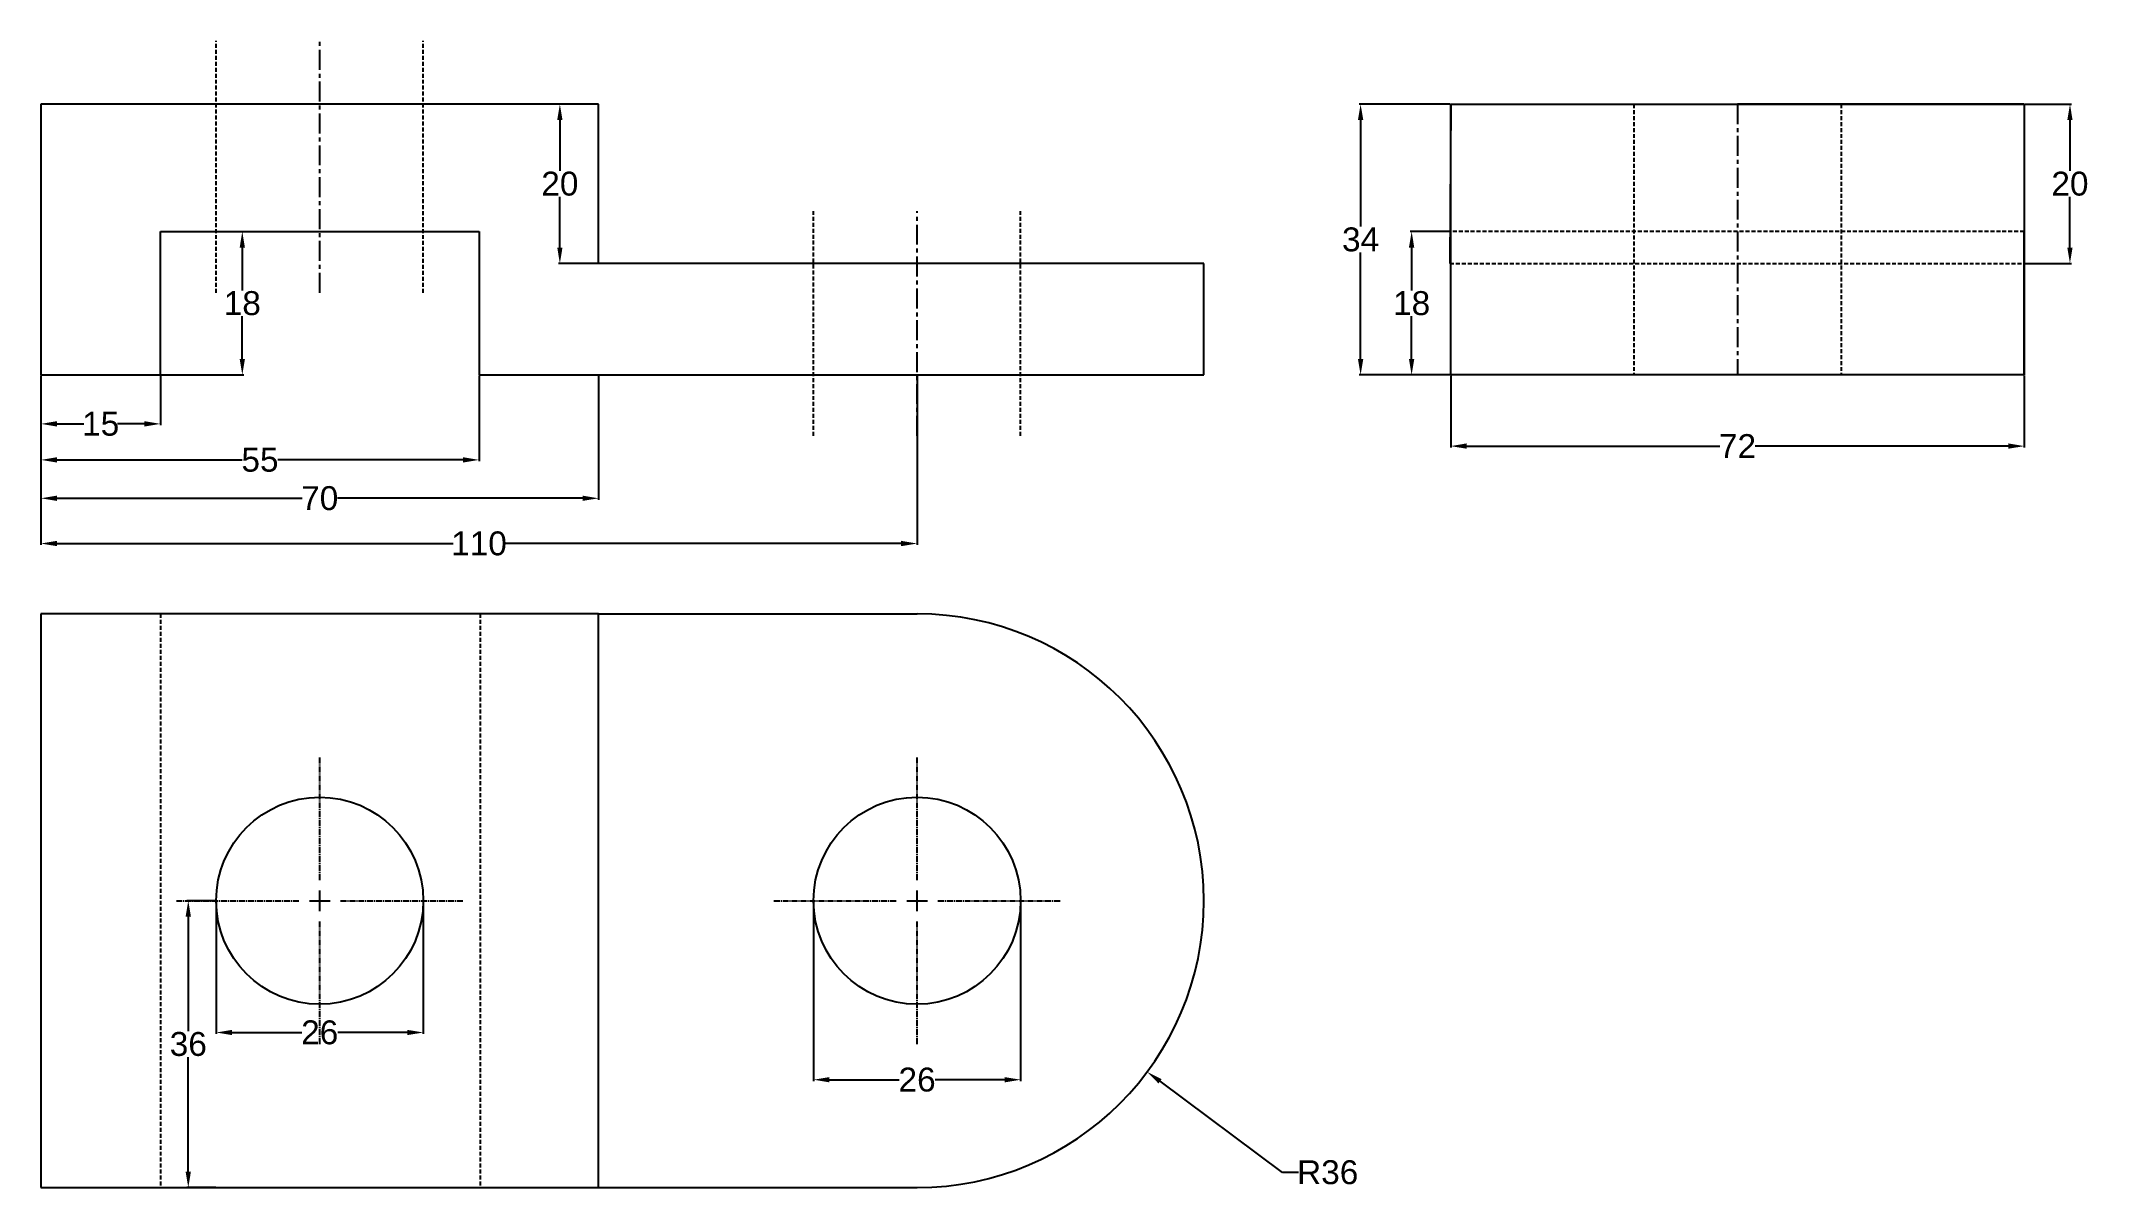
# Model space of a CAD drawing. Header units: inches. Extents: x 0 to 257, y -102 to 42.
import ezdxf

# ---------------------------------------------------------------- set-up
doc = ezdxf.new("R2010")
doc.units = ezdxf.units.IN
doc.header["$MEASUREMENT"] = 0
for name, pattern in [('CENTER2', [1.125, 0.75, -0.125, 0.125, -0.125]), ('CENTERX2', [4, 2.5, -0.5, 0.5, -0.5]), ('HIDDENX2', [0.75, 0.5, -0.25])]:
    doc.linetypes.add(name, pattern=pattern)
doc.layers.add('Center', color=130, linetype='CENTERX2')
doc.layers.add('hidden', color=50, linetype='HIDDENX2')
doc.styles.get("Standard").update_dxf_attribs({"font": 'arial.ttf'})
doc.dimstyles.get("Standard").update_dxf_attribs({"dimtxt": 3, "dimasz": 2, "dimexe": 0.18, "dimexo": 0.0625, "dimgap": 0.09, "dimtad": 0, "dimtih": 1, "dimtoh": 1, "dimdec": 0, "dimzin": 0, "dimdsep": 46, "dimtxsty": 'Standard', "dimcen": 0.09, "dimclrd": 2, "dimclrt": 3, "dimadec": 0, "dimazin": 0, "dimtfac": 1, "dimtdec": 0, "dimtofl": 0, "dimtmove": 0, "dimatfit": 3, "dimfxl": 1, "dimtolj": 1, "dimtzin": 0, "dimarcsym": 0})

# ---------------------------------------------------------------- blocks, each defined once
blk = doc.blocks.new('*U1')
at = {"layer": 'Center', "color": 0, "linetype": 'CENTER2', "transparency": 16777216}
for p, q in [((0, 2.6), (0, 18)), ((-18, 0), (-2.6, 0)), ((2.6, 0), (18, 0)), ((0, -18), (0, -2.6))]:
    blk.add_line(p, q, dxfattribs=at)
at = {"layer": 'Center', "color": 0, "linetype": 'Continuous', "transparency": 16777216}
for p, q in [((-1.3, 0), (1.3, 0)), ((0, -1.3), (0, 1.3))]:
    blk.add_line(p, q, dxfattribs=at)
blk = doc.blocks.new('*U2')
at = {"layer": 'Center', "color": 0, "linetype": 'CENTER2', "transparency": 16777216}
for p, q in [((0, 2.6), (0, 18)), ((-18, 0), (-2.6, 0)), ((2.6, 0), (18, 0)), ((0, -18), (0, -2.6))]:
    blk.add_line(p, q, dxfattribs=at)
at = {"layer": 'Center', "color": 0, "linetype": 'Continuous', "transparency": 16777216}
for p, q in [((-1.3, 0), (1.3, 0)), ((0, -1.3), (0, 1.3))]:
    blk.add_line(p, q, dxfattribs=at)
blk = doc.blocks.new('*D3')
at = {"color": 0, "lineweight": -2, "transparency": 16777216}
for p, q in [((0, -0.06), (0, -6.32)), ((15, -0.06), (15, -6.32))]:
    blk.add_line(p, q, dxfattribs=at)
at = {"color": 2, "lineweight": -2, "transparency": 16777216}
for p, q in [((2, -6.14), (5.39, -6.14)), ((13, -6.14), (9.61, -6.14))]:
    blk.add_line(p, q, dxfattribs=at)
at = {"color": 2, "transparency": 16777216}
for points in [[(2, -5.8), (2, -6.47), (0, -6.14)], [(13, -5.8), (13, -6.47), (15, -6.14)]]:
    blk.add_solid(points, dxfattribs=at)
at = {"layer": 'Defpoints', "color": 0, "transparency": 16777216}
for p in [(0, 0), (15, 0), (15, -6.14)]:
    blk.add_point(p, dxfattribs=at)
at = {"color": 3, "transparency": 16777216, "insert": (7.5, -6.14), "char_height": 3, "attachment_point": 5}
blk.add_mtext('\\A1;15', dxfattribs=at)
blk = doc.blocks.new('*D4')
at = {"color": 0, "lineweight": -2, "transparency": 16777216}
for p, q in [((0, -0.06), (0, -10.84)), ((55, -0.06), (55, -10.84))]:
    blk.add_line(p, q, dxfattribs=at)
at = {"color": 2, "lineweight": -2, "transparency": 16777216}
for p, q in [((2, -10.66), (25.25, -10.66)), ((53, -10.66), (29.75, -10.66))]:
    blk.add_line(p, q, dxfattribs=at)
at = {"color": 2, "transparency": 16777216}
for points in [[(2, -10.33), (2, -10.99), (0, -10.66)], [(53, -10.33), (53, -10.99), (55, -10.66)]]:
    blk.add_solid(points, dxfattribs=at)
at = {"layer": 'Defpoints', "color": 0, "transparency": 16777216}
for p in [(0, 0), (55, 0), (55, -10.66)]:
    blk.add_point(p, dxfattribs=at)
at = {"color": 3, "transparency": 16777216, "insert": (27.5, -10.66), "char_height": 3, "attachment_point": 5}
blk.add_mtext('\\A1;55', dxfattribs=at)
blk = doc.blocks.new('*D5')
at = {"color": 0, "lineweight": -2, "transparency": 16777216}
for p, q in [((0, -0.06), (0, -15.66)), ((70, -0.06), (70, -15.66))]:
    blk.add_line(p, q, dxfattribs=at)
at = {"color": 2, "lineweight": -2, "transparency": 16777216}
for p, q in [((2, -15.48), (32.78, -15.48)), ((68, -15.48), (37.22, -15.48))]:
    blk.add_line(p, q, dxfattribs=at)
at = {"color": 2, "transparency": 16777216}
for points in [[(2, -15.15), (2, -15.81), (0, -15.48)], [(68, -15.15), (68, -15.81), (70, -15.48)]]:
    blk.add_solid(points, dxfattribs=at)
at = {"layer": 'Defpoints', "color": 0, "transparency": 16777216}
for p in [(0, 0), (70, 0), (70, -15.48)]:
    blk.add_point(p, dxfattribs=at)
at = {"color": 3, "transparency": 16777216, "insert": (35, -15.48), "char_height": 3, "attachment_point": 5}
blk.add_mtext('\\A1;70', dxfattribs=at)
blk = doc.blocks.new('*D6')
at = {"color": 0, "lineweight": -2, "transparency": 16777216}
for p, q in [((0, -0.06), (0, -21.34)), ((110, -0.06), (110, -21.34))]:
    blk.add_line(p, q, dxfattribs=at)
at = {"color": 2, "lineweight": -2, "transparency": 16777216}
for p, q in [((2, -21.16), (51.74, -21.16)), ((108, -21.16), (58.26, -21.16))]:
    blk.add_line(p, q, dxfattribs=at)
at = {"color": 2, "transparency": 16777216}
for points in [[(2, -20.82), (2, -21.49), (0, -21.16)], [(108, -20.82), (108, -21.49), (110, -21.16)]]:
    blk.add_solid(points, dxfattribs=at)
at = {"layer": 'Defpoints', "color": 0, "transparency": 16777216}
for p in [(0, 0), (110, 0), (110, -21.16)]:
    blk.add_point(p, dxfattribs=at)
at = {"color": 3, "transparency": 16777216, "insert": (55, -21.16), "char_height": 3, "attachment_point": 5}
blk.add_mtext('\\A1;110', dxfattribs=at)
blk = doc.blocks.new('*D7')
at = {"color": 0, "lineweight": -2, "transparency": 16777216}
for p, q in [((69.94, 34), (64.97, 34)), ((69.94, 14), (64.97, 14))]:
    blk.add_line(p, q, dxfattribs=at)
at = {"color": 2, "lineweight": -2, "transparency": 16777216}
for p, q in [((65.15, 32), (65.15, 25.62)), ((65.15, 16), (65.15, 22.38))]:
    blk.add_line(p, q, dxfattribs=at)
at = {"color": 2, "transparency": 16777216}
for points in [[(64.82, 32), (65.48, 32), (65.15, 34)], [(64.82, 16), (65.48, 16), (65.15, 14)]]:
    blk.add_solid(points, dxfattribs=at)
at = {"layer": 'Defpoints', "color": 0, "transparency": 16777216}
for p in [(70, 34), (65.15, 14), (70, 14)]:
    blk.add_point(p, dxfattribs=at)
at = {"color": 3, "transparency": 16777216, "insert": (65.15, 24), "char_height": 3, "attachment_point": 5}
blk.add_mtext('\\A1;20', dxfattribs=at)
blk = doc.blocks.new('*D8')
at = {"color": 0, "lineweight": -2, "transparency": 16777216}
for p, q in [((15.06, 18), (25.46, 18)), ((15.06, 0), (25.46, 0))]:
    blk.add_line(p, q, dxfattribs=at)
at = {"color": 2, "lineweight": -2, "transparency": 16777216}
for p, q in [((25.28, 16), (25.28, 10.62)), ((25.28, 2), (25.28, 7.38))]:
    blk.add_line(p, q, dxfattribs=at)
at = {"color": 2, "transparency": 16777216}
for points in [[(24.95, 16), (25.61, 16), (25.28, 18)], [(24.95, 2), (25.61, 2), (25.28, 0)]]:
    blk.add_solid(points, dxfattribs=at)
at = {"layer": 'Defpoints', "color": 0, "transparency": 16777216}
for p in [(15, 18), (15, 0), (25.28, 0)]:
    blk.add_point(p, dxfattribs=at)
at = {"color": 3, "transparency": 16777216, "insert": (25.28, 9), "char_height": 3, "attachment_point": 5}
blk.add_mtext('\\A1;18', dxfattribs=at)
blk = doc.blocks.new('*D9')
at = {"color": 0, "lineweight": -2, "transparency": 16777216}
for p, q in [((22, -66.06), (22, -82.72)), ((48, -66.06), (48, -82.72))]:
    blk.add_line(p, q, dxfattribs=at)
at = {"color": 2, "lineweight": -2, "transparency": 16777216}
for p, q in [((24, -82.54), (32.74, -82.54)), ((46, -82.54), (37.26, -82.54))]:
    blk.add_line(p, q, dxfattribs=at)
at = {"color": 2, "transparency": 16777216}
for points in [[(24, -82.21), (24, -82.87), (22, -82.54)], [(46, -82.21), (46, -82.87), (48, -82.54)]]:
    blk.add_solid(points, dxfattribs=at)
at = {"layer": 'Defpoints', "color": 0, "transparency": 16777216}
for p in [(22, -66), (48, -66), (48, -82.54)]:
    blk.add_point(p, dxfattribs=at)
at = {"color": 3, "transparency": 16777216, "insert": (35, -82.54), "char_height": 3, "attachment_point": 5}
blk.add_mtext('\\A1;26', dxfattribs=at)
blk = doc.blocks.new('*D10')
at = {"color": 0, "lineweight": -2, "transparency": 16777216}
for p, q in [((21.94, -66), (18.32, -66)), ((21.94, -102), (18.32, -102))]:
    blk.add_line(p, q, dxfattribs=at)
at = {"color": 2, "lineweight": -2, "transparency": 16777216}
for p, q in [((18.5, -68), (18.5, -82.38)), ((18.5, -100), (18.5, -85.62))]:
    blk.add_line(p, q, dxfattribs=at)
at = {"color": 2, "transparency": 16777216}
for points in [[(18.16, -68), (18.83, -68), (18.5, -66)], [(18.16, -100), (18.83, -100), (18.5, -102)]]:
    blk.add_solid(points, dxfattribs=at)
at = {"layer": 'Defpoints', "color": 0, "transparency": 16777216}
for p in [(22, -66), (18.5, -102), (22, -102)]:
    blk.add_point(p, dxfattribs=at)
at = {"color": 3, "transparency": 16777216, "insert": (18.5, -84), "char_height": 3, "attachment_point": 5}
blk.add_mtext('\\A1;36', dxfattribs=at)
blk = doc.blocks.new('*D11')
at = {"color": 0, "lineweight": -2, "transparency": 16777216}
for p, q in [((97, -66.06), (97, -88.65)), ((123, -66.06), (123, -88.65))]:
    blk.add_line(p, q, dxfattribs=at)
at = {"color": 2, "lineweight": -2, "transparency": 16777216}
for p, q in [((99, -88.47), (107.74, -88.47)), ((121, -88.47), (112.26, -88.47))]:
    blk.add_line(p, q, dxfattribs=at)
at = {"color": 2, "transparency": 16777216}
for points in [[(99, -88.14), (99, -88.8), (97, -88.47)], [(121, -88.14), (121, -88.8), (123, -88.47)]]:
    blk.add_solid(points, dxfattribs=at)
at = {"layer": 'Defpoints', "color": 0, "transparency": 16777216}
for p in [(97, -66), (123, -66), (123, -88.47)]:
    blk.add_point(p, dxfattribs=at)
at = {"color": 3, "transparency": 16777216, "insert": (110, -88.47), "char_height": 3, "attachment_point": 5}
blk.add_mtext('\\A1;26', dxfattribs=at)
blk = doc.blocks.new('*D12')
at = {"color": 0, "lineweight": -2, "transparency": 16777216}
for p, q in [((177, -0.06), (177, -9.11)), ((249, -0.06), (249, -9.11))]:
    blk.add_line(p, q, dxfattribs=at)
at = {"color": 2, "lineweight": -2, "transparency": 16777216}
for p, q in [((179, -8.93), (210.79, -8.93)), ((247, -8.93), (215.21, -8.93))]:
    blk.add_line(p, q, dxfattribs=at)
at = {"color": 2, "transparency": 16777216}
for points in [[(179, -8.59), (179, -9.26), (177, -8.93)], [(247, -8.59), (247, -9.26), (249, -8.93)]]:
    blk.add_solid(points, dxfattribs=at)
at = {"layer": 'Defpoints', "color": 0, "transparency": 16777216}
for p in [(177, 0), (249, 0), (249, -8.93)]:
    blk.add_point(p, dxfattribs=at)
at = {"color": 3, "transparency": 16777216, "insert": (213, -8.93), "char_height": 3, "attachment_point": 5}
blk.add_mtext('\\A1;72', dxfattribs=at)
blk = doc.blocks.new('*D13')
at = {"color": 0, "lineweight": -2, "transparency": 16777216}
for p, q in [((176.94, 34), (165.5, 34)), ((176.94, 0), (165.5, 0))]:
    blk.add_line(p, q, dxfattribs=at)
at = {"color": 2, "lineweight": -2, "transparency": 16777216}
for p, q in [((165.68, 32), (165.68, 18.62)), ((165.68, 2), (165.68, 15.38))]:
    blk.add_line(p, q, dxfattribs=at)
at = {"color": 2, "transparency": 16777216}
for points in [[(165.35, 32), (166.02, 32), (165.68, 34)], [(165.35, 2), (166.02, 2), (165.68, 0)]]:
    blk.add_solid(points, dxfattribs=at)
at = {"layer": 'Defpoints', "color": 0, "transparency": 16777216}
for p in [(165.68, 34), (177, 34), (177, 0)]:
    blk.add_point(p, dxfattribs=at)
at = {"color": 3, "transparency": 16777216, "insert": (165.68, 17), "char_height": 3, "attachment_point": 5}
blk.add_mtext('\\A1;34', dxfattribs=at)
blk = doc.blocks.new('*D15')
at = {"color": 0, "lineweight": -2, "transparency": 16777216}
for p, q in [((249.06, 34), (254.92, 34)), ((249.06, 14), (254.92, 14))]:
    blk.add_line(p, q, dxfattribs=at)
at = {"color": 2, "lineweight": -2, "transparency": 16777216}
for p, q in [((254.74, 32), (254.74, 25.62)), ((254.74, 16), (254.74, 22.38))]:
    blk.add_line(p, q, dxfattribs=at)
at = {"color": 2, "transparency": 16777216}
for points in [[(254.41, 32), (255.07, 32), (254.74, 34)], [(254.41, 16), (255.07, 16), (254.74, 14)]]:
    blk.add_solid(points, dxfattribs=at)
at = {"layer": 'Defpoints', "color": 0, "transparency": 16777216}
for p in [(249, 34), (254.74, 34), (249, 14)]:
    blk.add_point(p, dxfattribs=at)
at = {"color": 3, "transparency": 16777216, "insert": (254.74, 24), "char_height": 3, "attachment_point": 5}
blk.add_mtext('\\A1;20', dxfattribs=at)
blk = doc.blocks.new('*D16')
at = {"color": 0, "lineweight": -2, "transparency": 16777216}
for p, q in [((176.94, 18), (171.91, 18)), ((176.94, 0), (171.91, 0))]:
    blk.add_line(p, q, dxfattribs=at)
at = {"color": 2, "lineweight": -2, "transparency": 16777216}
for p, q in [((172.09, 16), (172.09, 10.62)), ((172.09, 2), (172.09, 7.38))]:
    blk.add_line(p, q, dxfattribs=at)
at = {"color": 2, "transparency": 16777216}
for points in [[(171.75, 16), (172.42, 16), (172.09, 18)], [(171.75, 2), (172.42, 2), (172.09, 0)]]:
    blk.add_solid(points, dxfattribs=at)
at = {"layer": 'Defpoints', "color": 0, "transparency": 16777216}
for p in [(172.09, 18), (177, 18), (177, 0)]:
    blk.add_point(p, dxfattribs=at)
at = {"color": 3, "transparency": 16777216, "insert": (172.09, 9), "char_height": 3, "attachment_point": 5}
blk.add_mtext('\\A1;18', dxfattribs=at)
blk = doc.blocks.new('*D17')
at = {"color": 0, "lineweight": -2, "transparency": 16777216}
for p, q in [((109.91, -66), (110.09, -66)), ((110, -66.09), (110, -65.91))]:
    blk.add_line(p, q, dxfattribs=at)
at = {"color": 2, "lineweight": -2, "transparency": 16777216}
for p, q in [((155.88, -100.1), (140.5, -88.67)), ((157.88, -100.1), (155.88, -100.1))]:
    blk.add_line(p, q, dxfattribs=at)
at = {"color": 2, "transparency": 16777216}
blk.add_solid([(140.7, -88.4), (140.3, -88.94), (138.89, -87.48)], dxfattribs=at)
at = {"layer": 'Defpoints', "color": 0, "transparency": 16777216}
for p in [(110, -66), (138.89, -87.48)]:
    blk.add_point(p, dxfattribs=at)
at = {"color": 3, "transparency": 16777216, "insert": (161.55, -100.1), "char_height": 3, "attachment_point": 5}
blk.add_mtext('\\A1;R36', dxfattribs=at)

msp = doc.modelspace()

# ---------------------------------------------------------------- linework, layer by layer
for p, q in [((70, 34), (0, 34)), ((0, 34), (0, 0)), ((70, 14), (70, 34)), ((177, 34), (176.9, 14)), ((177, 0), (177, 34)), ((177, 34), (249, 34)), ((249, 34), (213, 34)), ((249, 34), (249, 0)), ((15, 0), (15, 18)), ((15, 18), (55, 18)), ((55, 18), (55, 0)), ((249, 0), (249, 18)), ((146, 14), (70, 14)), ((146, 0), (146, 14)), ((0, 0), (15, 0)), ((249, 0), (177, 0)), ((55, 0), (70, 0)), ((70, 0), (110, 0)), ((110, 0), (146, 0)), ((0, -30), (0, -102)), ((70, -30), (0, -30)), ((70, -102), (70, -30)), ((70, -30), (110, -30)), ((0, -102), (70, -102)), ((70, -102), (110, -102))]:
    msp.add_line(p, q)
for centre in [(35, -66), (110, -66)]:
    msp.add_circle(centre, 13)
msp.add_arc((110, -66), 36, 270, 90)
at = {"layer": 'Center'}
for p, q in [((35, 10.32), (35, 41.93)), ((213, 34), (213, 0)), ((110, -7.64), (110, 20.55))]:
    msp.add_line(p, q, dxfattribs=at)
at = {"layer": 'hidden'}
for p, q in [((22, 10.32), (22, 41.93)), ((48, 10.32), (48, 41.93)), ((200, 34), (200, 0)), ((226, 34), (226, 0)), ((97, -7.64), (97, 20.55)), ((123, -7.64), (123, 20.55)), ((249, 18), (177, 18)), ((176.9, 14), (249, 14)), ((15, -30), (15, -102)), ((55.14, -30), (55.14, -102))]:
    msp.add_line(p, q, dxfattribs=at)

# ---------------------------------------------------------------- block references
at = {"layer": 'Center', "linetype": 'CENTER2'}
for name, p in [('*U1', (35, -66)), ('*U2', (110, -66))]:
    msp.add_blockref(name, p, dxfattribs=at)

# ---------------------------------------------------------------- dimensions: what is measured, and where the dimension line sits
for base, p1, p2, picture, middle in [((65.15, 14), (70, 34), (70, 14), '*D7', (65.15, 24)), ((254.74, 34), (249, 14), (249, 34), '*D15', (254.74, 24)), ((25.28, 0), (15, 18), (15, 0), '*D8', (25.28, 9)), ((18.5, -102), (22, -66), (22, -102), '*D10', (18.5, -84))]:
    dim = msp.add_linear_dim(base=base, p1=p1, p2=p2, angle=90, dimstyle='Standard')
    dim.commit()
    dim.dimension.update_dxf_attribs({"geometry": picture, "text_midpoint": middle})
for base, p2, picture, middle in [((165.68, 34), (177, 34), '*D13', (165.68, 17)), ((172.09, 18), (177, 18), '*D16', (172.09, 9))]:
    dim = msp.add_linear_dim(base=base, p1=(177, 0), p2=p2, angle=90, dimstyle='Standard')
    dim.commit()
    dim.dimension.update_dxf_attribs({"geometry": picture, "text_midpoint": middle, "dimtype": 160})
for base, p1, p2, picture, middle in [((15, -6.14), (0, 0), (15, 0), '*D3', (7.5, -6.14)), ((55, -10.66), (0, 0), (55, 0), '*D4', (27.5, -10.66)), ((110, -21.16), (0, 0), (110, 0), '*D6', (55, -21.16)), ((249, -8.93), (177, 0), (249, 0), '*D12', (213, -8.93)), ((48, -82.54), (22, -66), (48, -66), '*D9', (35, -82.54)), ((123, -88.47), (97, -66), (123, -66), '*D11', (110, -88.47))]:
    dim = msp.add_linear_dim(base=base, p1=p1, p2=p2, dimstyle='Standard')
    dim.commit()
    dim.dimension.update_dxf_attribs({"geometry": picture, "text_midpoint": middle})
dim = msp.add_linear_dim(base=(70, -15.48), p1=(0, 0), p2=(70, 0), dimstyle='Standard')
dim.commit()
dim.dimension.update_dxf_attribs({"geometry": '*D5', "text_midpoint": (35, -15.48), "dimtype": 160})
dim = msp.add_radius_dim(center=(110, -66), mpoint=(138.89, -87.48), dimstyle='Standard')
dim.commit()
dim.dimension.update_dxf_attribs({"geometry": '*D17', "text_midpoint": (161.55, -100.1), "dimtype": 164})

doc.saveas('drawing.dxf')
